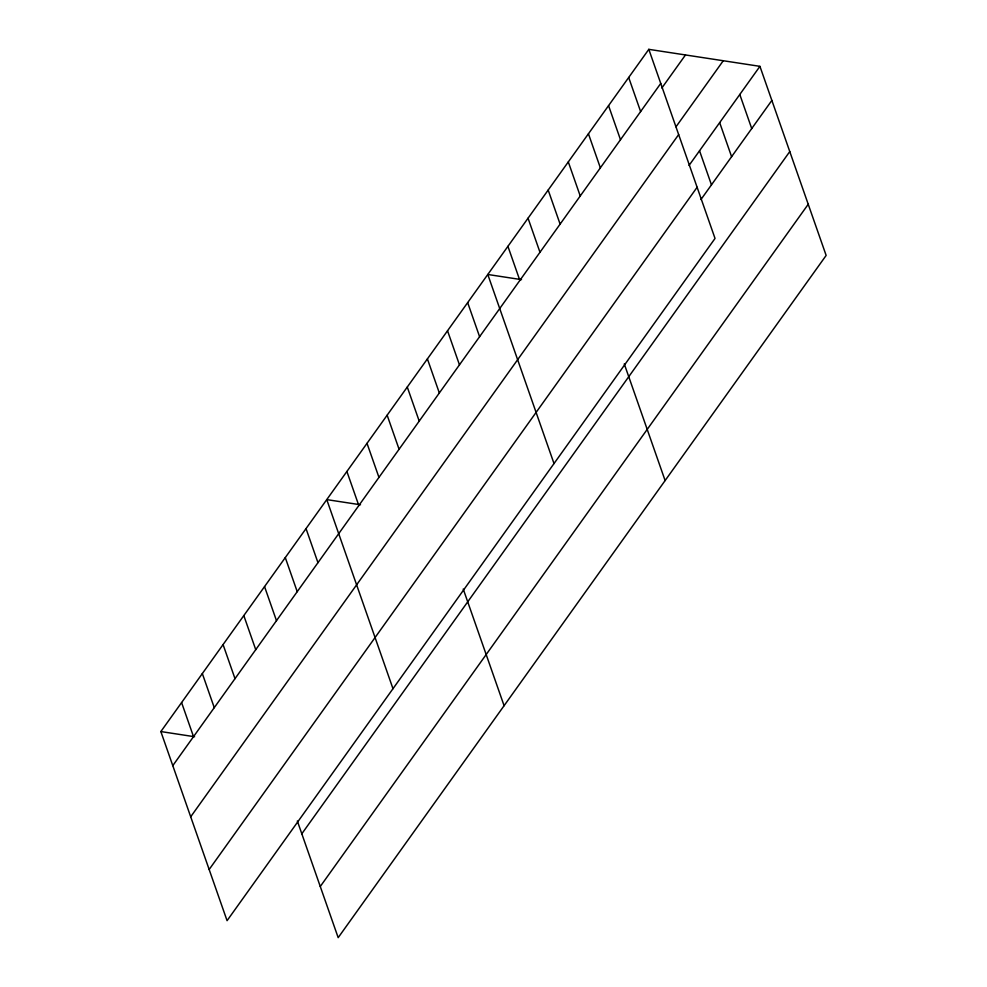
<?xml version="1.0" encoding="UTF-8"?>
<svg xmlns="http://www.w3.org/2000/svg" width="987" height="987" viewBox="0 0 987 987"><rect width="100%" height="100%" fill="white"/><g stroke="black" fill="none" stroke-linecap="round" stroke-linejoin="round"><path stroke-width="1.48" d="M648.817 49.35L715.032 238.435L227.072 920.661L160.856 731.564L648.817 49.35L759.928 66.339L826.144 255.436L338.183 937.65L297.334 820.999M172.787 765.641L660.747 83.426M661.858 87.991L685.484 54.951M675.996 126.805L723.261 60.738M190.701 816.792L678.661 134.577M689.037 165.446L759.928 66.339M209.158 869.498L697.118 187.283M700.967 199.522L771.859 100.415M301.812 833.793L789.773 151.566M320.269 886.499L808.23 204.272M521.518 279.642L487.788 274.485L554.015 463.569M360.502 504.776L326.771 499.619L392.986 688.704M160.856 731.564L194.587 736.734M739.794 94.481L751.724 128.557M719.671 122.622L731.601 156.699M699.536 150.764L711.467 184.84M628.694 77.492L640.625 111.568M608.56 105.634L620.49 139.71M588.437 133.776L600.367 167.852M568.302 161.917L580.233 195.994M624.265 363.907L665.115 480.558M548.18 190.059L560.11 224.123M528.045 218.201L539.975 252.265M507.923 246.343L519.853 280.407M467.665 302.627L479.596 336.69M447.53 330.768L459.461 364.832M427.408 358.91L439.338 392.974M407.273 387.052L419.216 421.116M463.236 589.042L504.086 705.693M387.151 415.194L399.081 449.258M367.016 443.336L378.959 477.4M346.893 471.478L358.824 505.541M306.032 528.613L317.962 562.676M285.292 557.606L297.223 591.669M264.553 586.599L276.483 620.675M243.814 615.592L255.744 649.668M223.074 644.585L235.005 678.661M202.335 673.578L214.265 707.654M181.596 702.571L193.526 736.647"/></g></svg>
